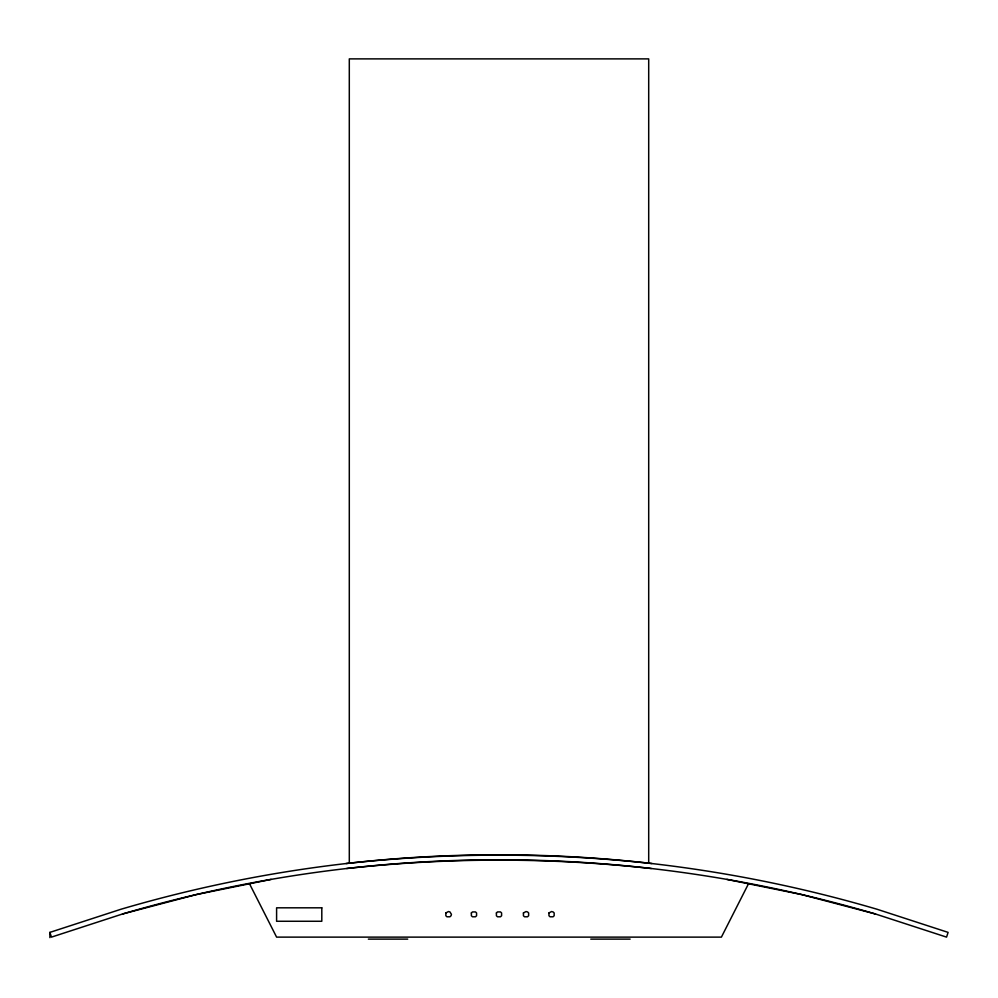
<?xml version="1.0" encoding="UTF-8"?>
<svg xmlns="http://www.w3.org/2000/svg" width="998" height="998" viewBox="0 0 998 998"><rect width="100%" height="100%" fill="white"/><g stroke="black" fill="none" stroke-linecap="round" stroke-linejoin="round"><path stroke-width="1.5" d="M748.5 883.766L721.404 937.122L276.596 937.122L249.5 883.766M49.9 937.621L49.9 932.381L121.07 909.215A1339.391 1339.391 0 0 1 876.93 909.215L948.1 932.381L946.553 937.122L875.52 914.006L801.706 894.57L726.893 879.388M271.107 879.388L196.294 894.57L122.48 914.006L51.447 937.122L49.9 932.381M346.081 863.544C447.665 852.329 550.335 852.342 651.919 863.544M346.655 868.51C447.853 857.344 550.148 857.344 651.345 868.51M368.362 939.118L407.72 939.118M590.766 939.118L630.125 939.118M648.7 863.27L648.7 58.882L349.3 58.882L349.3 863.27M122.48 914.006A1334.401 1334.401 0 0 1 875.52 914.006M445.844 912.945L445.844 915.752L446.942 916.788L449.948 916.788L451.046 915.752L451.445 914.355L449.948 911.923L448.439 911.548L445.844 912.945M471.368 912.945L471.368 915.752L472.466 916.788L475.472 916.788L476.57 915.752L476.57 912.945L475.472 911.923L472.466 911.923L471.368 912.945M496.405 912.945L496.405 915.752L497.503 916.788L500.497 916.788L501.595 915.752L501.595 912.945L500.497 911.923L497.503 911.923L496.405 912.945M523.426 912.945L523.426 915.752L524.524 916.788L527.53 916.788L528.628 915.752L528.628 912.945L527.53 911.923L526.033 911.548L523.426 912.945M548.962 912.945L548.962 915.752L550.06 916.788L553.067 916.788L554.164 915.752L554.164 912.945L553.067 911.923L551.557 911.548L548.962 912.945M321.805 907.818L276.596 907.818L276.596 921.266L321.805 921.266L321.805 907.818"/></g></svg>
